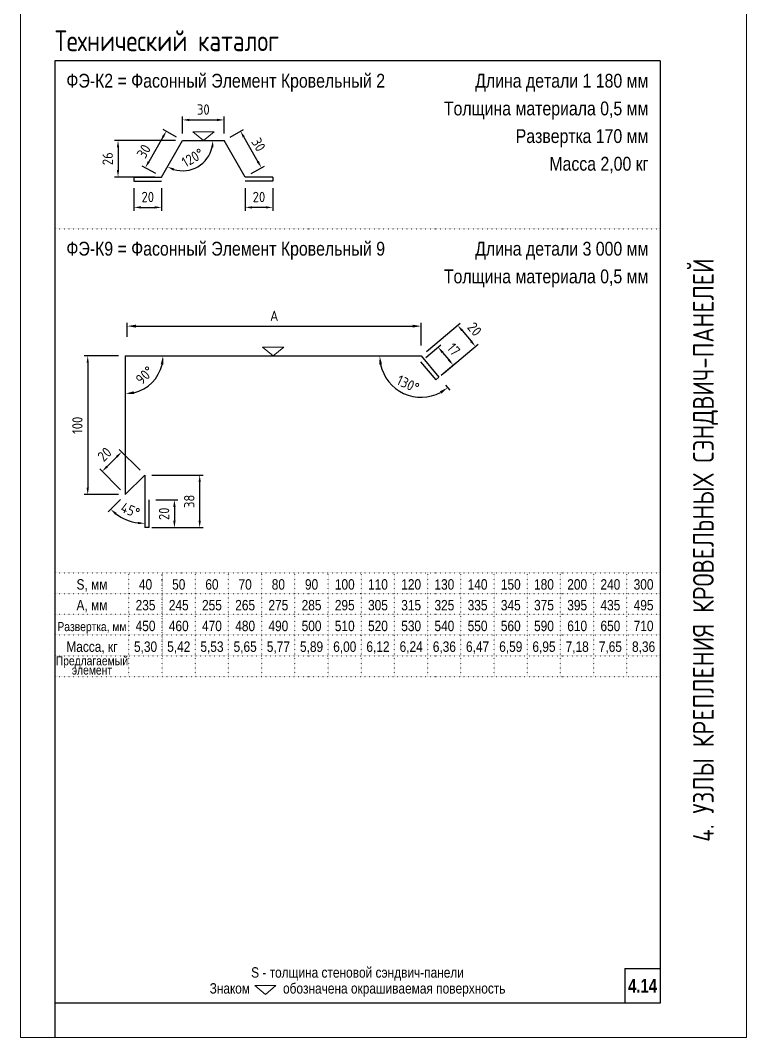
# Model space of a CAD drawing. Header units: millimetres. Extents: x -112594 to 313336, y -1917 to 255843.
# Drawn here: x -9807 to -8757, y 232153 to 233624 of the extents above; entities that cross this region are included whole.
import ezdxf
from ezdxf.enums import TextEntityAlignment as Align

# ---------------------------------------------------------------- set-up
doc = ezdxf.new("R2010")
doc.units = ezdxf.units.MM
doc.header["$MEASUREMENT"] = 0
doc.linetypes.add('DOT2', pattern=[0.125, 0, -0.125])
for name, color, linetype, lineweight in [('new_fill', 8, 'Continuous', 13), ('RAZMER', 7, 'Continuous', 9), ('Нащельники', 1, 'Continuous', 30)]:
    doc.layers.add(name, color=color, linetype=linetype, lineweight=lineweight)
doc.layers.add('Punktir', color=7, linetype='Continuous')
doc.styles.add('LOGO', font='')
doc.styles.add('ROMANS', font='romans.shx', dxfattribs={"width": 0.85})
doc.styles.add('style1', font='ARIALN.TTF')
doc.styles.add('style2', font='CS_Gost2304.shx')
doc.styles.get('LOGO').set_extended_font_data('Haettenschweiler')
doc.dimstyles.new('2.5', dxfattribs={"dimscale": 5, "dimtxt": 3, "dimasz": 2, "dimexe": 1, "dimexo": 2, "dimgap": 0, "dimtad": 0, "dimdec": 0, "dimlfac": 0.5, "dimzin": 9, "dimdsep": 46, "dimtxsty": 'ROMANS', "dimcen": -3, "dimdle": 1, "dimclrd": 256, "dimclre": 256, "dimclrt": 256, "dimadec": 0, "dimazin": 0, "dimtfac": 1, "dimtdec": 0, "dimtofl": 0, "dimtmove": 2, "dimatfit": 3, "dimfxl": 1, "dimtvp": 1, "dimtolj": 1, "dimtzin": 9, "dimarcsym": 0})
doc.dimstyles.new('5', dxfattribs={"dimscale": 5, "dimtxt": 3, "dimasz": 2.5, "dimexe": 1, "dimexo": 3, "dimgap": 0, "dimtad": 0, "dimdec": 0, "dimzin": 9, "dimdsep": 46, "dimtxsty": 'ROMANS', "dimblk2": 'OBLIQUE', "dimcen": -3, "dimdle": 1.5, "dimclrd": 256, "dimclre": 256, "dimclrt": 256, "dimadec": 0, "dimazin": 0, "dimtfac": 1, "dimtdec": 0, "dimtofl": 0, "dimtmove": 2, "dimatfit": 3, "dimfxl": 1, "dimtvp": 1, "dimtolj": 1, "dimtzin": 9, "dimarcsym": 0})

# ---------------------------------------------------------------- blocks, each defined once
blk = doc.blocks.new('*D421')
at = {"layer": 'RAZMER', "lineweight": -2, "transparency": 16777216}
for p, q in [((-9664.9, 233138.5), (-9714.2, 233138.5)), ((-9709.2, 233128.5), (-9709.2, 232947.9)), ((-9664.9, 232937.9), (-9714.2, 232937.9))]:
    blk.add_line(p, q, dxfattribs=at)
at = {"layer": 'RAZMER', "transparency": 16777216}
for points in [[(-9710.9, 233128.5), (-9707.6, 233128.5), (-9709.2, 233138.5)], [(-9710.9, 232947.9), (-9707.6, 232947.9), (-9709.2, 232937.9)]]:
    blk.add_solid(points, dxfattribs=at)
at = {"layer": 'RAZMER', "transparency": 16777216, "insert": (-9724.2, 233038.2), "char_height": 15, "attachment_point": 5, "rotation": 90, "style": 'ROMANS'}
blk.add_mtext('\\A1;100', dxfattribs=at)
blk = doc.blocks.new('*D422')
at = {"layer": 'RAZMER', "lineweight": -2, "transparency": 16777216}
for p, q in [((-9667.2, 232992.7), (-9681.3, 232978.5)), ((-9633.6, 232973.3), (-9663.7, 233003.3)), ((-9661.9, 232945), (-9691.9, 232975))]:
    blk.add_line(p, q, dxfattribs=at)
at = {"layer": 'RAZMER', "transparency": 16777216}
for points in [[(-9668.4, 232993.8), (-9666, 232991.5), (-9660.1, 232999.7)], [(-9682.5, 232979.7), (-9680.2, 232977.3), (-9688.4, 232971.4)]]:
    blk.add_solid(points, dxfattribs=at)
at = {"layer": 'RAZMER', "transparency": 16777216, "insert": (-9684.9, 232996.2), "char_height": 15, "attachment_point": 5, "rotation": 45, "style": 'ROMANS'}
blk.add_mtext('\\A1;20', dxfattribs=at)
blk = doc.blocks.new('*D423')
at = {"layer": 'RAZMER', "lineweight": -2, "transparency": 16777216}
for p, q in [((-9610.6, 232930.2), (-9578.9, 232930.2)), ((-9583.9, 232920.2), (-9583.9, 232900.2)), ((-9610.6, 232890.2), (-9578.9, 232890.2))]:
    blk.add_line(p, q, dxfattribs=at)
at = {"layer": 'RAZMER', "transparency": 16777216}
for points in [[(-9585.6, 232920.2), (-9582.2, 232920.2), (-9583.9, 232930.2)], [(-9585.6, 232900.2), (-9582.2, 232900.2), (-9583.9, 232890.2)]]:
    blk.add_solid(points, dxfattribs=at)
at = {"layer": 'RAZMER', "transparency": 16777216, "insert": (-9598.9, 232910.2), "char_height": 15, "attachment_point": 5, "rotation": 90, "style": 'ROMANS'}
blk.add_mtext('\\A1;20', dxfattribs=at)
blk = doc.blocks.new('*D424')
at = {"layer": 'RAZMER', "lineweight": -2, "transparency": 16777216}
for p, q in [((-9616.6, 232966.2), (-9542.4, 232966.2)), ((-9547.4, 232956.2), (-9547.4, 232900.2)), ((-9616.6, 232890.2), (-9542.4, 232890.2))]:
    blk.add_line(p, q, dxfattribs=at)
at = {"layer": 'RAZMER', "transparency": 16777216}
for points in [[(-9549, 232956.2), (-9545.7, 232956.2), (-9547.4, 232966.2)], [(-9549, 232900.2), (-9545.7, 232900.2), (-9547.4, 232890.2)]]:
    blk.add_solid(points, dxfattribs=at)
at = {"layer": 'RAZMER', "transparency": 16777216, "insert": (-9562.4, 232928.2), "char_height": 15, "attachment_point": 5, "rotation": 90, "style": 'ROMANS'}
blk.add_mtext('\\A1;38', dxfattribs=at)
blk = doc.blocks.new('*D425')
at = {"layer": 'RAZMER', "lineweight": -2, "transparency": 16777216}
for p, q in [((-9220.3, 233136.4), (-9198.9, 233154.4)), ((-9196.3, 233143.5), (-9187.3, 233132.8)), ((-9198.4, 233110.4), (-9177, 233128.3))]:
    blk.add_line(p, q, dxfattribs=at)
at = {"layer": 'RAZMER', "transparency": 16777216}
for points in [[(-9195, 233144.6), (-9197.6, 233142.4), (-9202.7, 233151.2)], [(-9186, 233133.9), (-9188.6, 233131.7), (-9180.9, 233125.1)]]:
    blk.add_solid(points, dxfattribs=at)
at = {"layer": 'RAZMER', "transparency": 16777216, "insert": (-9180.3, 233147.8), "char_height": 15, "attachment_point": 5, "rotation": 310, "style": 'ROMANS'}
blk.add_mtext('\\A1;17', dxfattribs=at)
blk = doc.blocks.new('*D426')
at = {"layer": 'RAZMER', "lineweight": -2, "transparency": 16777216}
for p, q in [((-9219.5, 233144.9), (-9170.6, 233186)), ((-9168, 233175.1), (-9155.1, 233159.8)), ((-9193.8, 233114.2), (-9144.8, 233155.3))]:
    blk.add_line(p, q, dxfattribs=at)
at = {"layer": 'RAZMER', "transparency": 16777216}
for points in [[(-9166.7, 233176.2), (-9169.2, 233174), (-9174.4, 233182.8)], [(-9153.8, 233160.9), (-9156.4, 233158.7), (-9148.7, 233152.1)]]:
    blk.add_solid(points, dxfattribs=at)
at = {"layer": 'RAZMER', "transparency": 16777216, "insert": (-9150, 233177.1), "char_height": 15, "attachment_point": 5, "rotation": 310, "style": 'ROMANS'}
blk.add_mtext('\\A1;20', dxfattribs=at)
blk = doc.blocks.new('*D427')
at = {"layer": 'RAZMER', "lineweight": -2, "transparency": 16777216}
for p, q in [((-9661.9, 232930.8), (-9679.6, 232913.2)), ((-9626.6, 232903.8), (-9626.6, 232891.3))]:
    blk.add_line(p, q, dxfattribs=at)
blk.add_arc((-9626.6, 232966.2), 69.9, 233.2016, 261.7984, dxfattribs=at)
at = {"layer": 'RAZMER', "transparency": 16777216}
for points in [[(-9669.6, 232908.9), (-9667.4, 232911.5), (-9676, 232916.7)], [(-9636.4, 232898.6), (-9636.7, 232895.3), (-9626.6, 232896.3)]]:
    blk.add_solid(points, dxfattribs=at)
at = {"layer": 'RAZMER', "transparency": 16777216, "insert": (-9647.6, 232915.4), "char_height": 15, "attachment_point": 5, "rotation": 337.5, "style": 'ROMANS'}
blk.add_mtext('\\A1;45°', dxfattribs=at)
blk = doc.blocks.new('*D433')
at = {"layer": 'RAZMER', "lineweight": -2, "transparency": 16777216}
for p, q in [((-9652, 233166.2), (-9652, 233186.5)), ((-9227.2, 233153.5), (-9227.2, 233186.5)), ((-9639.5, 233181.5), (-9239.7, 233181.5))]:
    blk.add_line(p, q, dxfattribs=at)
at = {"layer": 'RAZMER', "transparency": 16777216}
for points in [[(-9639.5, 233183.6), (-9639.5, 233179.4), (-9652, 233181.5)], [(-9239.7, 233183.6), (-9239.7, 233179.4), (-9227.2, 233181.5)]]:
    blk.add_solid(points, dxfattribs=at)
at = {"layer": 'RAZMER', "transparency": 16777216, "insert": (-9439.6, 233196.5), "char_height": 15, "attachment_point": 5, "style": 'ROMANS'}
blk.add_mtext('\\A1;{\\Fromans.shx|c204;А}', dxfattribs=at)
blk = doc.blocks.new('*D431')
at = {"layer": 'RAZMER', "lineweight": -2, "transparency": 16777216}
blk.add_arc((-9654.9, 233138.5), 54.6, 283.1532, 346.8468, dxfattribs=at)
at = {"layer": 'RAZMER', "transparency": 16777216}
for points in [[(-9603.8, 233126.3), (-9599.7, 233125.8), (-9600.3, 233138.5)], [(-9642.2, 233083.2), (-9642.7, 233087.4), (-9654.9, 233083.9)]]:
    blk.add_solid(points, dxfattribs=at)
at = {"layer": 'RAZMER', "transparency": 16777216, "insert": (-9626.9, 233110.5), "char_height": 15, "attachment_point": 5, "rotation": 45, "style": 'ROMANS'}
blk.add_mtext('\\A1;90°', dxfattribs=at)
blk = doc.blocks.new('_Oblique')
at = {"color": 0, "linetype": 'ByBlock', "lineweight": -2}
blk.add_line((-0.5, -0.5), (0.5, 0.5), dxfattribs=at)
blk = doc.blocks.new('*D432')
at = {"layer": 'RAZMER', "lineweight": -2, "transparency": 16777216}
blk.add_line((-9191.8, 233096.3), (-9185.5, 233088.8), dxfattribs=at)
blk.add_arc((-9227.2, 233138.5), 59.9, 191.9845, 298.0155, dxfattribs=at)
at = {"layer": 'RAZMER', "transparency": 16777216}
for points in [[(-9287.8, 233125.8), (-9283.7, 233126.2), (-9287.1, 233138.5)], [(-9200.2, 233087.3), (-9197.9, 233083.9), (-9188.7, 233092.6)]]:
    blk.add_solid(points, dxfattribs=at)
at = {"layer": 'RAZMER', "transparency": 16777216, "insert": (-9246.2, 233097.8), "char_height": 15, "attachment_point": 5, "rotation": 335, "style": 'ROMANS'}
blk.add_mtext('\\A1;130°', dxfattribs=at)
blk = doc.blocks.new('*D437')
at = {"layer": 'RAZMER', "lineweight": -2, "transparency": 16777216}
for p, q in [((-9642.4, 233381.1), (-9642.4, 233348.2)), ((-9602.4, 233381.1), (-9602.4, 233348.2)), ((-9632.4, 233353.2), (-9612.4, 233353.2))]:
    blk.add_line(p, q, dxfattribs=at)
at = {"layer": 'RAZMER', "transparency": 16777216}
for points in [[(-9632.4, 233354.8), (-9632.4, 233351.5), (-9642.4, 233353.2)], [(-9612.4, 233354.8), (-9612.4, 233351.5), (-9602.4, 233353.2)]]:
    blk.add_solid(points, dxfattribs=at)
at = {"layer": 'RAZMER', "transparency": 16777216, "insert": (-9622.4, 233368.2), "char_height": 15, "attachment_point": 5, "style": 'ROMANS'}
blk.add_mtext('\\A1;20', dxfattribs=at)
blk = doc.blocks.new('*D434')
at = {"layer": 'RAZMER', "lineweight": -2, "transparency": 16777216}
for p, q in [((-9580.7, 233454.9), (-9600, 233466)), ((-9600.6, 233454.8), (-9621, 233419.2)), ((-9611, 233402), (-9630.3, 233413))]:
    blk.add_line(p, q, dxfattribs=at)
at = {"layer": 'RAZMER', "transparency": 16777216}
for points in [[(-9602, 233455.6), (-9599.1, 233454), (-9595.6, 233463.5)], [(-9622.4, 233420.1), (-9619.5, 233418.4), (-9625.9, 233410.6)]]:
    blk.add_solid(points, dxfattribs=at)
at = {"layer": 'RAZMER', "transparency": 16777216, "insert": (-9628.2, 233434.2), "char_height": 15, "attachment_point": 5, "rotation": 60.1883, "style": 'ROMANS'}
blk.add_mtext('\\A1;30', dxfattribs=at)
blk = doc.blocks.new('*D428')
at = {"layer": 'RAZMER', "lineweight": -2, "transparency": 16777216}
for p, q in [((-9572.1, 233460), (-9572.1, 233484.6)), ((-9562.1, 233479.6), (-9522.1, 233479.6)), ((-9512.1, 233460), (-9512.1, 233484.6))]:
    blk.add_line(p, q, dxfattribs=at)
at = {"layer": 'RAZMER', "transparency": 16777216}
for points in [[(-9562.1, 233481.3), (-9562.1, 233477.9), (-9572.1, 233479.6)], [(-9522.1, 233481.3), (-9522.1, 233477.9), (-9512.1, 233479.6)]]:
    blk.add_solid(points, dxfattribs=at)
at = {"layer": 'RAZMER', "transparency": 16777216, "insert": (-9542.1, 233494.6), "char_height": 15, "attachment_point": 5, "style": 'ROMANS'}
blk.add_mtext('\\A1;30', dxfattribs=at)
blk = doc.blocks.new('*D435')
at = {"layer": 'RAZMER', "lineweight": -2, "transparency": 16777216}
for p, q in [((-9582.1, 233450), (-9670.4, 233450)), ((-9665.4, 233440), (-9665.4, 233407.1)), ((-9612.4, 233397.1), (-9670.4, 233397.1))]:
    blk.add_line(p, q, dxfattribs=at)
at = {"layer": 'RAZMER', "transparency": 16777216}
for points in [[(-9667.1, 233440), (-9663.8, 233440), (-9665.4, 233450)], [(-9667.1, 233407.1), (-9663.8, 233407.1), (-9665.4, 233397.1)]]:
    blk.add_solid(points, dxfattribs=at)
at = {"layer": 'RAZMER', "transparency": 16777216, "insert": (-9680.4, 233423.5), "char_height": 15, "attachment_point": 5, "rotation": 90, "style": 'ROMANS'}
blk.add_mtext('\\A1;26', dxfattribs=at)
blk = doc.blocks.new('*D429')
at = {"layer": 'RAZMER', "lineweight": -2, "transparency": 16777216}
blk.add_arc((-9572.1, 233450), 43.9, 253.2534, 346.9349, dxfattribs=at)
at = {"layer": 'RAZMER', "transparency": 16777216}
for points in [[(-9530.9, 233440.2), (-9527.6, 233439.8), (-9528.1, 233450)], [(-9585.4, 233406.3), (-9584.1, 233409.4), (-9593.9, 233411.8)]]:
    blk.add_solid(points, dxfattribs=at)
at = {"layer": 'RAZMER', "transparency": 16777216, "insert": (-9557.5, 233424.9), "char_height": 15, "attachment_point": 5, "rotation": 30.0942, "style": 'ROMANS'}
blk.add_mtext('\\A1;120°', dxfattribs=at)
blk = doc.blocks.new('*D430')
at = {"layer": 'RAZMER', "lineweight": -2, "transparency": 16777216}
for p, q in [((-9503.4, 233454.9), (-9484.1, 233466)), ((-9483.5, 233454.8), (-9463.1, 233419.2)), ((-9473.1, 233402), (-9453.8, 233413))]:
    blk.add_line(p, q, dxfattribs=at)
at = {"layer": 'RAZMER', "transparency": 16777216}
for points in [[(-9482.1, 233455.6), (-9485, 233454), (-9488.5, 233463.5)], [(-9461.7, 233420.1), (-9464.6, 233418.4), (-9458.2, 233410.6)]]:
    blk.add_solid(points, dxfattribs=at)
at = {"layer": 'RAZMER', "transparency": 16777216, "insert": (-9462.3, 233444), "char_height": 15, "attachment_point": 5, "rotation": 299.8117, "style": 'ROMANS'}
blk.add_mtext('\\A1;30', dxfattribs=at)
blk = doc.blocks.new('*D436')
at = {"layer": 'RAZMER', "lineweight": -2, "transparency": 16777216}
for p, q in [((-9481.7, 233381.1), (-9481.7, 233348.2)), ((-9441.7, 233381.1), (-9441.7, 233348.2)), ((-9451.7, 233353.2), (-9471.7, 233353.2))]:
    blk.add_line(p, q, dxfattribs=at)
at = {"layer": 'RAZMER', "transparency": 16777216}
for points in [[(-9471.7, 233354.8), (-9471.7, 233351.5), (-9481.7, 233353.2)], [(-9451.7, 233354.8), (-9451.7, 233351.5), (-9441.7, 233353.2)]]:
    blk.add_solid(points, dxfattribs=at)
at = {"layer": 'RAZMER', "transparency": 16777216, "insert": (-9461.7, 233368.2), "char_height": 15, "attachment_point": 5, "style": 'ROMANS'}
blk.add_mtext('\\A1;20', dxfattribs=at)

msp = doc.modelspace()

# ---------------------------------------------------------------- linework, layer by layer
at = {"color": 1}
for p, q in [((-8881.63502, 233565.08387), (-9756.63502, 233565.08387)), ((-9756.63502, 233565.08387), (-9756.63502, 232152.93534)), ((-8881.63502, 233565.08387), (-8881.63502, 232202.93534)), ((-8932.54724, 232252.93534), (-8881.63502, 232252.93534)), ((-8932.54724, 232252.93534), (-8932.54724, 232202.93534)), ((-8881.63502, 232202.93534), (-9756.63502, 232202.93534))]:
    msp.add_line(p, q, dxfattribs=at)
at = {"layer": 'Punktir', "linetype": 'DOT2', "ltscale": 10}
for p, q in [((-9756.63502, 233322.27146), (-8881.63502, 233322.27146)), ((-9756.63502, 232825.07483), (-8881.63502, 232825.07483)), ((-9649.63502, 232675.07483), (-9649.63502, 232825.07483)), ((-9601.63502, 232705.07483), (-9601.63502, 232825.07483)), ((-9601.63502, 232675.07483), (-9601.63502, 232825.07483)), ((-9553.63502, 232675.07483), (-9553.63502, 232825.07483)), ((-9505.63502, 232675.07483), (-9505.63502, 232825.07483)), ((-9457.63502, 232675.07483), (-9457.63502, 232825.07483)), ((-9409.63502, 232675.07483), (-9409.63502, 232825.07483)), ((-9361.63502, 232675.07483), (-9361.63502, 232825.07483)), ((-9313.63502, 232675.07483), (-9313.63502, 232825.07483)), ((-9265.63502, 232675.07483), (-9265.63502, 232825.07483)), ((-9217.63502, 232675.07483), (-9217.63502, 232825.07483)), ((-9169.63502, 232675.07483), (-9169.63502, 232825.07483)), ((-9121.63502, 232675.07483), (-9121.63502, 232825.07483)), ((-9073.63502, 232675.07483), (-9073.63502, 232825.07483)), ((-9025.63502, 232675.07483), (-9025.63502, 232825.07483)), ((-8977.63502, 232675.07483), (-8977.63502, 232825.07483)), ((-8929.63502, 232675.07483), (-8929.63502, 232825.07483)), ((-9756.63502, 232795.07483), (-8881.63502, 232795.07483)), ((-9756.63502, 232765.07483), (-8881.63502, 232765.07483)), ((-9756.63502, 232735.07483), (-8881.63502, 232735.07483)), ((-9756.63502, 232705.07483), (-8881.63502, 232705.07483)), ((-9756.63502, 232675.07483), (-8881.63502, 232675.07483)), ((-9756.63502, 232675.07483), (-8881.63502, 232675.07483))]:
    msp.add_line(p, q, dxfattribs=at)
at = {"layer": 'RAZMER'}
for p, q in [((-9526.65992, 233462.61963), (-9557.448, 233462.61963)), ((-9542.05396, 233449.96227), (-9557.448, 233462.61963)), ((-9542.05396, 233449.96227), (-9526.65992, 233462.61963)), ((-9425.63462, 233151.11252), (-9456.4227, 233151.11252)), ((-9441.02866, 233138.45516), (-9456.4227, 233151.11252)), ((-9441.02866, 233138.45516), (-9425.63462, 233151.11252)), ((-9452.44058, 232215.49331), (-9467.83462, 232228.15067)), ((-9467.83462, 232228.15067), (-9437.04653, 232228.15067)), ((-9452.44058, 232215.49331), (-9437.04653, 232228.15067))]:
    msp.add_line(p, q, dxfattribs=at)
msp.add_lwpolyline([(-9806.63502, 233637.93534), (-8756.63502, 233637.93534), (-8756.63502, 232152.93534), (-9806.63502, 232152.93534)], close=True, dxfattribs=at)
at = {"layer": 'Нащельники'}
for p, q in [((-9602.36657, 233397.05851), (-9572.05396, 233449.96227)), ((-9572.05396, 233449.96227), (-9512.05396, 233449.96227)), ((-9481.74135, 233397.05851), (-9512.05396, 233449.96227)), ((-9642.36657, 233397.05851), (-9642.36657, 233391.05851)), ((-9642.36657, 233397.05851), (-9602.36657, 233397.05851)), ((-9642.36657, 233391.05851), (-9602.36657, 233391.05851)), ((-9441.74135, 233397.05851), (-9481.74135, 233397.05851)), ((-9441.74135, 233391.05851), (-9481.74135, 233391.05851)), ((-9441.74135, 233397.05851), (-9441.74135, 233391.05851)), ((-9654.86135, 233138.45516), (-9227.19597, 233138.45516)), ((-9654.86135, 233138.45516), (-9654.86135, 232937.90047)), ((-9227.93551, 233130.00217), (-9206.08073, 233103.95666)), ((-9227.19597, 233138.45516), (-9201.48446, 233107.81338)), ((-9206.08073, 233103.95666), (-9201.48446, 233107.81338)), ((-9626.57708, 232966.18475), (-9654.86135, 232937.90047)), ((-9626.57708, 232966.18475), (-9626.57708, 232890.18475)), ((-9620.57708, 232890.18475), (-9620.57708, 232930.18475)), ((-9620.57708, 232890.18475), (-9626.57708, 232890.18475))]:
    msp.add_line(p, q, dxfattribs=at)

# ---------------------------------------------------------------- texts
at = {"style": 'style1'}
for s, p in [('ФЭ-К2 = Фасонный Элемент Кровельный 2', (-9740.09834, 233526.26756)), ('ФЭ-К9 = Фасонный Элемент Кровельный 9', (-9740.09834, 233283.45514))]:
    msp.add_text(s, height=20, dxfattribs=at).set_placement(p)
for s, p in [('Длина детали 1 180 мм', (-8898.63502, 233526.26756)), ('Толщина материала 0,5 мм', (-8898.63502, 233486.22771)), ('Развертка 170 мм', (-8898.63502, 233446.24763)), ('Масса 2,00 кг', (-8898.63502, 233406.24763)), ('Длина детали 3 000 мм', (-8898.63502, 233283.45514)), ('Длина детали 3 000 мм', (-8898.63502, 233283.45514)), ('Толщина материала 0,5 мм', (-8898.63502, 233243.4153)), ('Толщина материала 0,5 мм', (-8898.63502, 233243.4153))]:
    msp.add_text(s, height=20, dxfattribs=at).set_placement(p, align=Align.RIGHT)
for s, height, p in [('S, мм', 15, (-9703.13502, 232800.65029)), ('40', 15, (-9625.63502, 232800.65029)), ('50', 15, (-9577.63502, 232800.65029)), ('60', 15, (-9529.63502, 232800.65029)), ('70', 15, (-9481.63502, 232800.65029)), ('80', 15, (-9433.63502, 232800.65029)), ('90', 15, (-9385.63502, 232800.65029)), ('100', 15, (-9337.63502, 232800.65029)), ('110', 15, (-9289.63502, 232800.65029)), ('120', 15, (-9241.63502, 232800.65029)), ('130', 15, (-9193.63502, 232800.65029)), ('140', 15, (-9145.63502, 232800.65029)), ('150', 15, (-9097.63502, 232800.65029)), ('180', 15, (-9049.63502, 232800.65029)), ('200', 15, (-9001.63502, 232800.65029)), ('240', 15, (-8953.63502, 232800.65029)), ('300', 15, (-8905.63502, 232800.65029)), ('235', 15, (-9625.63502, 232770.65029)), ('245', 15, (-9577.63502, 232770.65029)), ('255', 15, (-9529.63502, 232770.65029)), ('265', 15, (-9481.63502, 232770.65029)), ('275', 15, (-9433.63502, 232770.65029)), ('285', 15, (-9385.63502, 232770.65029)), ('295', 15, (-9337.63502, 232770.65029)), ('305', 15, (-9289.63502, 232770.65029)), ('315', 15, (-9241.63502, 232770.65029)), ('325', 15, (-9193.63502, 232770.65029)), ('335', 15, (-9145.63502, 232770.65029)), ('345', 15, (-9097.63502, 232770.65029)), ('375', 15, (-9049.63502, 232770.65029)), ('395', 15, (-9001.63502, 232770.65029)), ('435', 15, (-8953.63502, 232770.65029)), ('495', 15, (-8905.63502, 232770.65029)), ('А, мм', 15, (-9703.13502, 232770.65029)), ('Развертка, мм', 13, (-9703.13502, 232740.65029)), ('450', 15, (-9625.63502, 232740.65029)), ('460', 15, (-9577.63502, 232740.65029)), ('470', 15, (-9529.63502, 232740.65029)), ('480', 15, (-9481.63502, 232740.65029)), ('490', 15, (-9433.63502, 232740.65029)), ('500', 15, (-9385.63502, 232740.65029)), ('510', 15, (-9337.63502, 232740.65029)), ('520', 15, (-9289.63502, 232740.65029)), ('530', 15, (-9241.63502, 232740.65029)), ('540', 15, (-9193.63502, 232740.65029)), ('550', 15, (-9145.63502, 232740.65029)), ('560', 15, (-9097.63502, 232740.65029)), ('590', 15, (-9049.63502, 232740.65029)), ('610', 15, (-9001.63502, 232740.65029)), ('650', 15, (-8953.63502, 232740.65029)), ('710', 15, (-8905.63502, 232740.65029)), ('Масса, кг', 15, (-9703.13502, 232710.65029)), ('5,30', 15, (-9625.63502, 232710.65029)), ('5,42', 15, (-9577.63502, 232710.65029)), ('5,53', 15, (-9529.63502, 232710.65029)), ('5,65', 15, (-9481.63502, 232710.65029)), ('5,77', 15, (-9433.63502, 232710.65029)), ('5,89', 15, (-9385.63502, 232710.65029)), ('6,00', 15, (-9337.63502, 232710.65029)), ('6,12', 15, (-9289.63502, 232710.65029)), ('6,24', 15, (-9241.63502, 232710.65029)), ('6,36', 15, (-9193.63502, 232710.65029)), ('6,47', 15, (-9145.63502, 232710.65029)), ('6,59', 15, (-9097.63502, 232710.65029)), ('6,95', 15, (-9049.63502, 232710.65029)), ('7,18', 15, (-9001.63502, 232710.65029)), ('7,65', 15, (-8953.63502, 232710.65029)), ('8,36', 15, (-8905.63502, 232710.65029)), ('Предлагаемый', 13, (-9703.13502, 232691.2107)), ('элемент', 13, (-9703.13502, 232677.7983)), ('S - толщина стеновой сэндвич-панели', 15, (-9319.13502, 232239.67906)), ('Знаком          обозначена окрашиваемая поверхность', 15, (-9319.13502, 232216.67906))]:
    msp.add_text(s, height=height, dxfattribs=at).set_placement(p, align=Align.CENTER)
at = {"layer": 'new_fill', "style": 'style2'}
msp.add_text('Технический каталог', height=30, dxfattribs=at).set_placement((-9756.63277, 233578.99284))
msp.add_text('4. УЗЛЫ КРЕПЛЕНИЯ КРОВЕЛЬНЫХ СЭНДВИЧ-ПАНЕЛЕЙ', height=30, rotation=90, dxfattribs=at).set_placement((-8819.13502, 232857.82255), align=Align.MIDDLE_CENTER)
at = {"layer": 'new_fill', "style": 'LOGO'}
msp.add_text('4.14', height=20, dxfattribs=at).set_placement((-8907.09113, 232227.93534), align=Align.MIDDLE_CENTER)

# ---------------------------------------------------------------- dimensions: what is measured, and where the dimension line sits
at = {"layer": 'RAZMER'}
dim = msp.add_linear_dim(base=(-9512.05396, 233479.59815), p1=(-9572.05396, 233449.96227), p2=(-9512.05396, 233449.96227), dimstyle='2.5', dxfattribs=at)
dim.commit()
dim.dimension.update_dxf_attribs({"geometry": '*D428', "text_midpoint": (-9542.05396, 233494.59815)})
dim = msp.add_linear_dim(base=(-9625.93653, 233410.56355), p1=(-9572.05396, 233449.96227), p2=(-9602.36657, 233397.05851), angle=240.18830488, dimstyle='2.5', override={"dimlfac": 0.5, "dimtxsty": 'ROMANS', "dimsah": 1, "dimtolj": 1}, dxfattribs=at)
dim.commit()
dim.dimension.update_dxf_attribs({"geometry": '*D434', "text_midpoint": (-9628.18101, 233434.16758), "dimtype": 161})
dim = msp.add_linear_dim(base=(-9458.17139, 233410.56355), p1=(-9512.05396, 233449.96227), p2=(-9481.74135, 233397.05851), angle=299.81169512, dimstyle='2.5', dxfattribs=at)
dim.commit()
dim.dimension.update_dxf_attribs({"geometry": '*D430', "text_midpoint": (-9462.28318, 233444.03778), "dimtype": 161})
for base, p1, p2, angle, picture, middle in [((-9665.44626, 233397.05851), (-9572.05396, 233449.96227), (-9602.36657, 233397.05851), 90, '*D435', (-9680.44626, 233423.51039)), ((-9481.74135, 233353.17601), (-9441.74135, 233391.05851), (-9481.74135, 233391.05851), 180, '*D436', (-9461.74135, 233368.17601))]:
    dim = msp.add_linear_dim(base=base, p1=p1, p2=p2, angle=angle, dimstyle='2.5', override={"dimlfac": 0.5, "dimtxsty": 'ROMANS', "dimsah": 1, "dimtolj": 1}, dxfattribs=at)
    dim.commit()
    dim.dimension.update_dxf_attribs({"geometry": picture, "text_midpoint": middle})
for base, line1, line2, dimstyle, picture, middle in [((-9564.32746, 233406.69763), ((-9602.36657, 233397.05851), (-9572.05396, 233449.96227)), ((-9572.05396, 233449.96227), (-9518.05396, 233449.96227)), '2.5', '*D429', (-9557.53821, 233424.91539)), ((-9627.57629, 233091.19604), ((-9654.86135, 233138.45516), (-9654.86135, 232937.90047)), ((-9654.86135, 233138.45516), (-9227.19597, 233138.45516)), '5', '*D431', (-9626.88104, 233110.47485)), ((-9270.74322, 233097.37045), ((-9654.86135, 233138.45516), (-9227.19597, 233138.45516)), ((-9227.19597, 233138.45516), (-9201.48446, 233107.81338)), '5', '*D432', (-9246.15849, 233097.78989)), ((-9661.5367, 232905.63292), ((-9626.57708, 232966.18475), (-9626.57708, 232913.84137)), ((-9654.86135, 232937.90047), (-9626.57708, 232966.18475)), '2.5', '*D427', (-9647.59376, 232915.44599))]:
    dim = msp.add_angular_dim_2l(base=base, line1=line1, line2=line2, dimstyle=dimstyle, dxfattribs=at)
    dim.commit()
    dim.dimension.update_dxf_attribs({"geometry": picture, "text_midpoint": middle})
dim = msp.add_linear_dim(base=(-9602.36657, 233353.17601), p1=(-9642.36657, 233391.05851), p2=(-9602.36657, 233391.05851), dimstyle='2.5', override={"dimlfac": 0.5, "dimtxsty": 'ROMANS', "dimsah": 1, "dimtolj": 1}, dxfattribs=at)
dim.commit()
dim.dimension.update_dxf_attribs({"geometry": '*D437', "text_midpoint": (-9622.36657, 233368.17601)})
dim = msp.add_linear_dim(base=(-9227.19597, 233181.52413), p1=(-9651.961, 233151.23375), p2=(-9227.19597, 233138.45516), text='{\\Fromans.shx|c204;А}', dimstyle='5', override={"dimlfac": 1, "dimtxsty": 'ROMANS', "dimsah": 1, "dimtolj": 1}, dxfattribs=at)
dim.commit()
dim.dimension.update_dxf_attribs({"geometry": '*D433', "text_midpoint": (-9439.57849, 233196.52413)})
for p1, p2, distance, picture, middle in [((-9227.19597, 233138.45516), (-9201.48446, 233107.81338), 68.93437, '*D426', (-9150.04275, 233177.08625)), ((-9227.93551, 233130.00217), (-9206.08073, 233103.95666), 32.93592, '*D425', (-9180.28707, 233147.79203)), ((-9626.57708, 232966.18475), (-9654.86135, 232937.90047), -47.44156, '*D422', (-9684.87207, 232996.19546))]:
    dim = msp.add_aligned_dim(p1=p1, p2=p2, distance=distance, dimstyle='2.5', dxfattribs=at)
    dim.commit()
    dim.dimension.update_dxf_attribs({"geometry": picture, "text_midpoint": middle})
for base, p1, p2, picture, middle in [((-9709.23262, 232937.90047), (-9654.86135, 233138.45516), (-9654.86135, 232937.90047), '*D421', (-9724.23262, 233038.17782)), ((-9547.36069, 232890.18475), (-9626.57708, 232966.18475), (-9626.57708, 232890.18475), '*D424', (-9562.36069, 232928.18475)), ((-9583.88634, 232890.18475), (-9620.57708, 232930.18475), (-9620.57708, 232890.18475), '*D423', (-9598.88634, 232910.18475))]:
    dim = msp.add_linear_dim(base=base, p1=p1, p2=p2, angle=90, dimstyle='2.5', dxfattribs=at)
    dim.commit()
    dim.dimension.update_dxf_attribs({"geometry": picture, "text_midpoint": middle})

doc.saveas('drawing.dxf')
